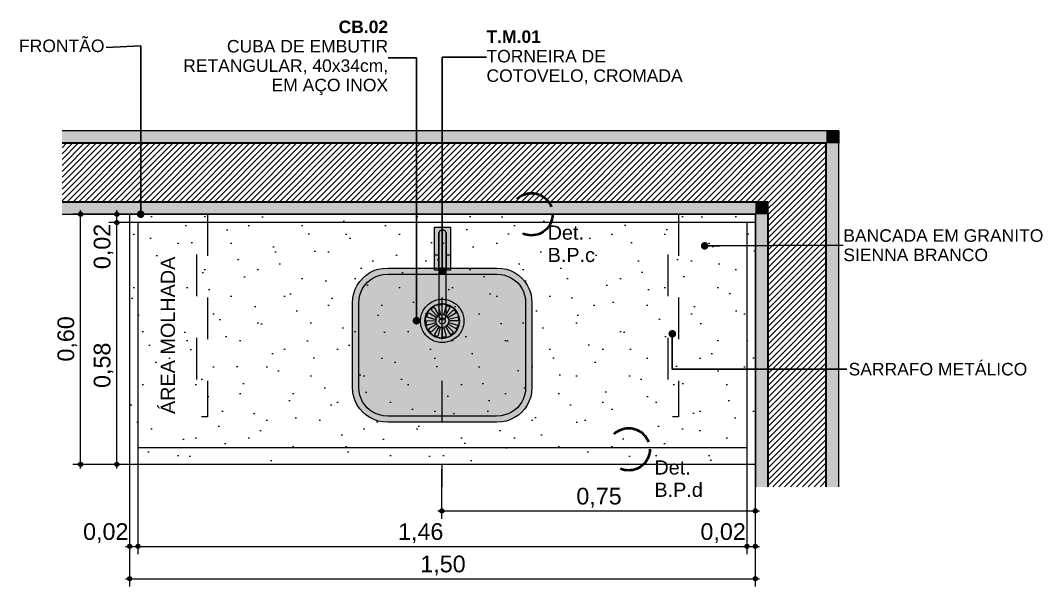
# Model space of a CAD drawing. Header units: metres. Extents: x -1.1 to 45.1, y -1 to 1.8.
# Drawn here: x 18.586 to 21.037, y -0.992 to 0.366 of the extents above; entities that cross this region are included whole.
import ezdxf

# ---------------------------------------------------------------- set-up
doc = ezdxf.new("R2010")
doc.units = ezdxf.units.M
doc.header["$MEASUREMENT"] = 0
doc.linetypes.add('Dashed', pattern=[0.028, 0.018, -0.01])
doc.linetypes.add('Double Dashed', pattern=[0.0325, 0.02, -0.005, 0.0025, -0.005])
for name, color, linetype, lineweight, true_color in [('0_Caneta_No__12', 7, 'Continuous', 0, 0x030303), ('COTAS DETALHAMENTO.EXEC_Caneta_No__167', 7, 'Continuous', 0, 0x0035d5), ('COTAS DETALHAMENTO.EXEC_Caneta_No__24', 7, 'Continuous', 40, 0x851f10), ('COTAS DETALHAMENTO.EXEC_Caneta_No__27', 7, 'Continuous', 0, 0xbd2d17), ('COTAS DETALHAMENTO.EXEC_Caneta_No__97', 7, 'Continuous', 13, 0x6b6b6b), ('EIXO HIDRÁULICO - Executivo.EXEC_Caneta_No__167', 7, 'Continuous', 0, 0x0035d5), ('LOUCAS-METAIS.ARQ_Caneta_No__13', 7, 'Continuous', 0, 0xaaaaaa), ('LOUCAS-METAIS.ARQ_Caneta_No__16', 7, 'Continuous', 0, 0xc9c9c9), ('LOUCAS-METAIS.ARQ_Caneta_No__18', 7, 'Continuous', 0, 0xdfdfdf), ('LOUCAS-METAIS.ARQ_Caneta_No__19', 7, 'Continuous', 0, 0xe9e9e9)]:
    doc.layers.add(name, color=color, linetype=linetype, lineweight=lineweight, true_color=true_color)
doc.layers.add('COTAS DETALHAMENTO.EXEC', color=7, linetype='Continuous')
for name, color, linetype, lineweight in [('COTAS DETALHAMENTO.EXEC_Caneta_No__1', 7, 'Continuous', 40), ('COTAS DETALHAMENTO.EXEC_Caneta_No__99', 7, 'Continuous', 20), ('PAREDE CONSTRUIR_Caneta_No__241', 7, 'Continuous', 13), ('PAREDE CONSTRUIR_Caneta_No__3', 7, 'Continuous', 30), ('PAREDE CONSTRUIR_Caneta_No__91', 255, 'Continuous', 0)]:
    doc.layers.add(name, color=color, linetype=linetype, lineweight=lineweight)
doc.styles.add('GENERATED_STYLE_1', font='arial.ttf')
doc.styles.add('GENERATED_STYLE_2', font='arial.ttf')
doc.dimstyles.new('GENERATED_STYLE__20', dxfattribs={"dimtxt": 0.18, "dimasz": 0.03648, "dimexe": 0.18, "dimexo": 0.0625, "dimgap": 0, "dimtad": 0, "dimtih": 1, "dimtoh": 1, "dimdec": 4, "dimzin": 0, "dimdsep": 46, "dimcen": 0.09, "dimadec": 0, "dimazin": 0, "dimtfac": 1, "dimtdec": 4, "dimtmove": 0, "dimatfit": 3, "dimldrblk": 'ARROWHEAD_11', "dimfxl": 0, "dimtolj": 1, "dimtzin": 0, "dimarcsym": 0})
doc.dimstyles.new('GENERATED_STYLE__21', dxfattribs={"dimtxt": 0.04, "dimasz": 0.019, "dimexe": 0.18, "dimexo": 0.3585, "dimgap": 0, "dimtad": 1, "dimzin": 0, "dimdsep": 46, "dimtxsty": 'GENERATED_STYLE_1', "dimblk": 'ARROWHEAD_11', "dimblk1": 'ARROWHEAD_11', "dimblk2": 'ARROWHEAD_11', "dimcen": 0.09, "dimclrd": 256, "dimclre": 256, "dimclrt": 256, "dimadec": 0, "dimazin": 0, "dimtfac": 1, "dimtdec": 4, "dimtmove": 0, "dimatfit": 3, "dimfxl": 0, "dimtolj": 1, "dimtzin": 0, "dimarcsym": 0})
doc.dimstyles.new('GENERATED_STYLE__22', dxfattribs={"dimtxt": 0.04, "dimasz": 0.019, "dimexe": 0.18, "dimexo": 0.3585, "dimgap": 0, "dimtad": 1, "dimtih": 1, "dimtoh": 1, "dimzin": 0, "dimdsep": 46, "dimtxsty": 'GENERATED_STYLE_1', "dimblk": 'ARROWHEAD_11', "dimblk1": 'ARROWHEAD_11', "dimblk2": 'ARROWHEAD_11', "dimcen": 0.09, "dimclrd": 256, "dimclre": 256, "dimclrt": 256, "dimadec": 0, "dimazin": 0, "dimtfac": 1, "dimtdec": 4, "dimtmove": 0, "dimatfit": 3, "dimfxl": 0, "dimtolj": 1, "dimtzin": 0, "dimarcsym": 0})
doc.dimstyles.new('GENERATED_STYLE__23', dxfattribs={"dimtxt": 0.04, "dimasz": 0.019, "dimexe": 0.18, "dimexo": 0.1, "dimgap": 0, "dimtad": 1, "dimtih": 1, "dimtoh": 1, "dimzin": 0, "dimdsep": 46, "dimtxsty": 'GENERATED_STYLE_1', "dimblk": 'ARROWHEAD_11', "dimblk1": 'ARROWHEAD_11', "dimblk2": 'ARROWHEAD_11', "dimcen": 0.09, "dimclrd": 256, "dimclre": 256, "dimclrt": 256, "dimadec": 0, "dimazin": 0, "dimtfac": 1, "dimtdec": 4, "dimtmove": 0, "dimatfit": 3, "dimfxl": 0, "dimtolj": 1, "dimtzin": 0, "dimarcsym": 0})
pattern_1 = [(45, (19.261349, -0.325628), (-0.00707107, 0.00707107), [])]
pattern_2 = [(45, (19.26135, -0.12563), (-0.0636396, 0.0636396), [0, -0.06, 0, -0.09]), (110, (19.46135, -0.12563), (0.084572, 0.030782), [0, -0.044, 0, -0.076])]

# ---------------------------------------------------------------- blocks, each defined once
blk = doc.blocks.new('*D117', base_point=(19.2613, -0.3256))
at = {"layer": 'COTAS DETALHAMENTO.EXEC_Caneta_No__27', "linetype": 'Continuous', "lineweight": 0, "true_color": 0xbd2d17}
for points in [[(18.8123, -0.1186), (18.8126, -0.1205), (18.8137, -0.1222), (18.8153, -0.1232), (18.8173, -0.1236), (18.8192, -0.1232), (18.8208, -0.1222), (18.8219, -0.1205), (18.8223, -0.1186), (18.8219, -0.1167), (18.8208, -0.1151), (18.8192, -0.114), (18.8173, -0.1136), (18.8153, -0.114), (18.8137, -0.1151), (18.8126, -0.1167)], [(18.8123, -0.6986), (18.8126, -0.7005), (18.8137, -0.7022), (18.8153, -0.7032), (18.8173, -0.7036), (18.8192, -0.7032), (18.8208, -0.7022), (18.8219, -0.7005), (18.8223, -0.6986), (18.8219, -0.6967), (18.8208, -0.6951), (18.8192, -0.694), (18.8173, -0.6936), (18.8153, -0.694), (18.8137, -0.6951), (18.8126, -0.6967)]]:
    blk.add_hatch(color=22, dxfattribs=at).paths.add_polyline_path(points)
at = {"layer": 'COTAS DETALHAMENTO.EXEC_Caneta_No__27', "color": 22, "linetype": 'Continuous', "lineweight": 0, "true_color": 0xbd2d17}
for p, q in [((18.8173, -0.6936), (18.8173, -0.1236)), ((18.8123, -0.6986), (18.7985, -0.6986)), ((18.8173, -0.7086), (18.8173, -0.7036)), ((19.1758, -0.6986), (18.8223, -0.6986))]:
    blk.add_line(p, q, dxfattribs=at)
for centre in [(18.8173, -0.1186), (18.8173, -0.6986)]:
    blk.add_circle(centre, 0.005, dxfattribs=at)
at = {"layer": 'COTAS DETALHAMENTO.EXEC_Caneta_No__27', "color": 22, "lineweight": 0, "true_color": 0xbd2d17, "char_height": 0.04, "attachment_point": 7, "rotation": 90, "style": 'GENERATED_STYLE_1'}
for s, insert in [('\\A1;{\\pql;\\fArial|b0|i0|c0|p0;\\W1.000000;0,02}', (18.8093, -0.2304)), ('\\A1;{\\pql;\\fArial|b0|i0|c0|p0;\\W1.000000;0,58}', (18.8093, -0.5154))]:
    blk.add_mtext(s, dxfattribs=dict(at, insert=insert))
blk = doc.blocks.new('ARROWHEAD_11')
at = {"color": 0, "linetype": 'Continuous', "lineweight": 0}
blk.add_line((0, 0), (-1, 0), dxfattribs=at)
at = {"color": 0, "linetype": 'Continuous', "lineweight": 0, "const_width": 0.25, "flags": 128}
blk.add_lwpolyline([(-0.125, 0, 1), (0.125, 0, 1)], format="xyb", close=True, dxfattribs=at)
blk = doc.blocks.new('*D118', base_point=(19.2613, -0.3256))
at = {"layer": 'COTAS DETALHAMENTO.EXEC_Caneta_No__27', "linetype": 'Continuous', "lineweight": 0, "true_color": 0xbd2d17}
for points in [[(18.8123, -0.0986), (18.8126, -0.1005), (18.8137, -0.1022), (18.8153, -0.1032), (18.8173, -0.1036), (18.8192, -0.1032), (18.8208, -0.1022), (18.8219, -0.1005), (18.8223, -0.0986), (18.8219, -0.0967), (18.8208, -0.0951), (18.8192, -0.094), (18.8173, -0.0936), (18.8153, -0.094), (18.8137, -0.0951), (18.8126, -0.0967)], [(18.8123, -0.1186), (18.8126, -0.1205), (18.8137, -0.1222), (18.8153, -0.1232), (18.8173, -0.1236), (18.8192, -0.1232), (18.8208, -0.1222), (18.8219, -0.1205), (18.8223, -0.1186), (18.8219, -0.1167), (18.8208, -0.1151), (18.8192, -0.114), (18.8173, -0.1136), (18.8153, -0.114), (18.8137, -0.1151), (18.8126, -0.1167)]]:
    blk.add_hatch(color=22, dxfattribs=at).paths.add_polyline_path(points)
at = {"layer": 'COTAS DETALHAMENTO.EXEC_Caneta_No__27', "color": 22, "linetype": 'Continuous', "lineweight": 0, "true_color": 0xbd2d17}
for p, q in [((18.8173, -0.0936), (18.8173, -0.0886)), ((18.8123, -0.0986), (18.7985, -0.0986)), ((18.8123, -0.1186), (18.7985, -0.1186)), ((18.8173, -0.1136), (18.8173, -0.1036)), ((19.1758, -0.0986), (18.8223, -0.0986)), ((19.1758, -0.1186), (18.8223, -0.1186))]:
    blk.add_line(p, q, dxfattribs=at)
blk.add_circle((18.8173, -0.0986), 0.005, dxfattribs=at)
blk = doc.blocks.new('*D119', base_point=(19.2613, -0.3256))
at = {"layer": 'COTAS DETALHAMENTO.EXEC_Caneta_No__27', "linetype": 'Continuous', "lineweight": 0, "true_color": 0xbd2d17}
for points in [[(18.7254, -0.0986), (18.7258, -0.1005), (18.7269, -0.1022), (18.7285, -0.1032), (18.7304, -0.1036), (18.7323, -0.1032), (18.7339, -0.1022), (18.735, -0.1005), (18.7354, -0.0986), (18.735, -0.0967), (18.7339, -0.0951), (18.7323, -0.094), (18.7304, -0.0936), (18.7285, -0.094), (18.7269, -0.0951), (18.7258, -0.0967)], [(18.7254, -0.6986), (18.7258, -0.7005), (18.7269, -0.7022), (18.7285, -0.7032), (18.7304, -0.7036), (18.7323, -0.7032), (18.7339, -0.7022), (18.735, -0.7005), (18.7354, -0.6986), (18.735, -0.6967), (18.7339, -0.6951), (18.7323, -0.694), (18.7304, -0.6936), (18.7285, -0.694), (18.7269, -0.6951), (18.7258, -0.6967)]]:
    blk.add_hatch(color=22, dxfattribs=at).paths.add_polyline_path(points)
at = {"layer": 'COTAS DETALHAMENTO.EXEC_Caneta_No__27', "color": 22, "linetype": 'Continuous', "lineweight": 0, "true_color": 0xbd2d17}
for p, q in [((18.7304, -0.0936), (18.7304, -0.0886)), ((18.7254, -0.0986), (18.7117, -0.0986)), ((18.7304, -0.6936), (18.7304, -0.1036)), ((19.0889, -0.0986), (18.7354, -0.0986)), ((18.7254, -0.6986), (18.7117, -0.6986)), ((18.7304, -0.7086), (18.7304, -0.7036)), ((19.0889, -0.6986), (18.7354, -0.6986))]:
    blk.add_line(p, q, dxfattribs=at)
for centre in [(18.7304, -0.0986), (18.7304, -0.6986)]:
    blk.add_circle(centre, 0.005, dxfattribs=at)
at = {"layer": 'COTAS DETALHAMENTO.EXEC_Caneta_No__27', "color": 22, "lineweight": 0, "true_color": 0xbd2d17, "insert": (18.7224, -0.452), "char_height": 0.04, "attachment_point": 7, "rotation": 90, "style": 'GENERATED_STYLE_1'}
blk.add_mtext('\\A1;{\\pql;\\fArial|b0|i0|c0|p0;\\W1.000000;0,60}', dxfattribs=at)
blk = doc.blocks.new('*D120', base_point=(19.2613, -0.3256))
at = {"layer": 'COTAS DETALHAMENTO.EXEC_Caneta_No__27', "linetype": 'Continuous', "lineweight": 0, "true_color": 0xbd2d17}
for points in [[(18.8431, -0.973), (18.8435, -0.9749), (18.8446, -0.9766), (18.8462, -0.9776), (18.8481, -0.978), (18.8501, -0.9776), (18.8517, -0.9766), (18.8528, -0.9749), (18.8531, -0.973), (18.8528, -0.9711), (18.8517, -0.9695), (18.8501, -0.9684), (18.8481, -0.968), (18.8462, -0.9684), (18.8446, -0.9695), (18.8435, -0.9711)], [(20.3431, -0.973), (20.3435, -0.9749), (20.3446, -0.9766), (20.3462, -0.9776), (20.3481, -0.978), (20.3501, -0.9776), (20.3517, -0.9766), (20.3528, -0.9749), (20.3531, -0.973), (20.3528, -0.9711), (20.3517, -0.9695), (20.3501, -0.9684), (20.3481, -0.968), (20.3462, -0.9684), (20.3446, -0.9695), (20.3435, -0.9711)]]:
    blk.add_hatch(color=22, dxfattribs=at).paths.add_polyline_path(points)
at = {"layer": 'COTAS DETALHAMENTO.EXEC_Caneta_No__27', "color": 22, "linetype": 'Continuous', "lineweight": 0, "true_color": 0xbd2d17}
for p, q in [((18.8481, -0.968), (18.8481, -0.6145)), ((20.3481, -0.968), (20.3481, -0.6145)), ((18.8381, -0.973), (18.8431, -0.973)), ((18.8481, -0.9918), (18.8481, -0.978)), ((18.8531, -0.973), (20.3431, -0.973)), ((20.3481, -0.9918), (20.3481, -0.978)), ((20.3531, -0.973), (20.3581, -0.973))]:
    blk.add_line(p, q, dxfattribs=at)
for centre in [(18.8481, -0.973), (20.3481, -0.973)]:
    blk.add_circle(centre, 0.005, dxfattribs=at)
at = {"layer": 'COTAS DETALHAMENTO.EXEC_Caneta_No__27', "color": 22, "lineweight": 0, "true_color": 0xbd2d17, "insert": (19.5448, -0.965), "char_height": 0.04, "attachment_point": 7, "style": 'GENERATED_STYLE_1'}
blk.add_mtext('\\A1;{\\pql;\\fArial|b0|i0|c0|p0;\\W1.000000;1,50}', dxfattribs=at)
blk = doc.blocks.new('*D121', base_point=(19.2613, -0.3256))
at = {"layer": 'COTAS DETALHAMENTO.EXEC_Caneta_No__167', "linetype": 'Continuous', "lineweight": 0, "true_color": 0x0035d5}
for points in [[(19.5915, -0.8103), (19.5919, -0.8122), (19.593, -0.8138), (19.5946, -0.8149), (19.5965, -0.8153), (19.5984, -0.8149), (19.6, -0.8138), (19.6011, -0.8122), (19.6015, -0.8103), (19.6011, -0.8084), (19.6, -0.8067), (19.5984, -0.8056), (19.5965, -0.8053), (19.5946, -0.8056), (19.593, -0.8067), (19.5919, -0.8084)], [(20.3431, -0.8103), (20.3435, -0.8122), (20.3446, -0.8138), (20.3462, -0.8149), (20.3481, -0.8153), (20.3501, -0.8149), (20.3517, -0.8138), (20.3528, -0.8122), (20.3531, -0.8103), (20.3528, -0.8084), (20.3517, -0.8067), (20.3501, -0.8056), (20.3481, -0.8053), (20.3462, -0.8056), (20.3446, -0.8067), (20.3435, -0.8084)]]:
    blk.add_hatch(color=162, dxfattribs=at).paths.add_polyline_path(points)
at = {"layer": 'COTAS DETALHAMENTO.EXEC_Caneta_No__167', "color": 162, "linetype": 'Continuous', "lineweight": 0, "true_color": 0x0035d5}
for p, q in [((19.5965, -0.8053), (19.5965, -0.7103)), ((20.3481, -0.8053), (20.3481, -0.7103)), ((19.5865, -0.8103), (19.5915, -0.8103)), ((19.5965, -0.829), (19.5965, -0.8153)), ((19.6015, -0.8103), (20.3431, -0.8103)), ((20.3481, -0.829), (20.3481, -0.8153)), ((20.3531, -0.8103), (20.3581, -0.8103))]:
    blk.add_line(p, q, dxfattribs=at)
for centre in [(19.5965, -0.8103), (20.3481, -0.8103)]:
    blk.add_circle(centre, 0.005, dxfattribs=at)
at = {"layer": 'COTAS DETALHAMENTO.EXEC_Caneta_No__167', "color": 162, "lineweight": 0, "true_color": 0x0035d5, "insert": (19.9189, -0.8023), "char_height": 0.04, "attachment_point": 7, "style": 'GENERATED_STYLE_1'}
blk.add_mtext('\\A1;{\\pql;\\fArial|b0|i0|c0|p0;\\W1.000000;0,75}', dxfattribs=at)
blk = doc.blocks.new('*D122', base_point=(19.2613, -0.3256))
at = {"layer": 'COTAS DETALHAMENTO.EXEC_Caneta_No__27', "linetype": 'Continuous', "lineweight": 0, "true_color": 0xbd2d17}
for points in [[(18.8431, -0.8953), (18.8435, -0.8972), (18.8446, -0.8988), (18.8462, -0.8999), (18.8481, -0.9003), (18.8501, -0.8999), (18.8517, -0.8988), (18.8528, -0.8972), (18.8531, -0.8953), (18.8528, -0.8934), (18.8517, -0.8917), (18.8501, -0.8907), (18.8481, -0.8903), (18.8462, -0.8907), (18.8446, -0.8917), (18.8435, -0.8934)], [(18.8631, -0.8953), (18.8635, -0.8972), (18.8646, -0.8988), (18.8662, -0.8999), (18.8681, -0.9003), (18.8701, -0.8999), (18.8717, -0.8988), (18.8728, -0.8972), (18.8731, -0.8953), (18.8728, -0.8934), (18.8717, -0.8917), (18.8701, -0.8907), (18.8681, -0.8903), (18.8662, -0.8907), (18.8646, -0.8917), (18.8635, -0.8934)]]:
    blk.add_hatch(color=22, dxfattribs=at).paths.add_polyline_path(points)
at = {"layer": 'COTAS DETALHAMENTO.EXEC_Caneta_No__27', "color": 22, "linetype": 'Continuous', "lineweight": 0, "true_color": 0xbd2d17}
for p, q in [((18.8481, -0.8903), (18.8481, -0.5368)), ((18.8681, -0.8903), (18.8681, -0.5368)), ((18.8381, -0.8953), (18.8431, -0.8953)), ((18.8481, -0.914), (18.8481, -0.9003)), ((18.8531, -0.8953), (18.8631, -0.8953)), ((18.8681, -0.914), (18.8681, -0.9003))]:
    blk.add_line(p, q, dxfattribs=at)
for centre in [(18.8481, -0.8953), (18.8681, -0.8953)]:
    blk.add_circle(centre, 0.005, dxfattribs=at)
at = {"layer": 'COTAS DETALHAMENTO.EXEC_Caneta_No__27', "color": 22, "lineweight": 0, "true_color": 0xbd2d17, "insert": (18.7364, -0.8873), "char_height": 0.04, "attachment_point": 7, "style": 'GENERATED_STYLE_1'}
blk.add_mtext('\\A1;{\\pql;\\fArial|b0|i0|c0|p0;\\W1.000000;0,02}', dxfattribs=at)
blk = doc.blocks.new('*D123', base_point=(19.2613, -0.3256))
at = {"layer": 'COTAS DETALHAMENTO.EXEC_Caneta_No__27', "linetype": 'Continuous', "lineweight": 0, "true_color": 0xbd2d17}
for points in [[(18.8631, -0.8953), (18.8635, -0.8972), (18.8646, -0.8988), (18.8662, -0.8999), (18.8681, -0.9003), (18.8701, -0.8999), (18.8717, -0.8988), (18.8728, -0.8972), (18.8731, -0.8953), (18.8728, -0.8934), (18.8717, -0.8917), (18.8701, -0.8907), (18.8681, -0.8903), (18.8662, -0.8907), (18.8646, -0.8917), (18.8635, -0.8934)], [(20.3231, -0.8953), (20.3235, -0.8972), (20.3246, -0.8988), (20.3262, -0.8999), (20.3281, -0.9003), (20.3301, -0.8999), (20.3317, -0.8988), (20.3328, -0.8972), (20.3331, -0.8953), (20.3328, -0.8934), (20.3317, -0.8917), (20.3301, -0.8907), (20.3281, -0.8903), (20.3262, -0.8907), (20.3246, -0.8917), (20.3235, -0.8934)]]:
    blk.add_hatch(color=22, dxfattribs=at).paths.add_polyline_path(points)
at = {"layer": 'COTAS DETALHAMENTO.EXEC_Caneta_No__27', "color": 22, "linetype": 'Continuous', "lineweight": 0, "true_color": 0xbd2d17}
for p, q in [((18.8681, -0.8903), (18.8681, -0.5368)), ((20.3281, -0.8903), (20.3281, -0.5368)), ((18.8681, -0.914), (18.8681, -0.9003)), ((18.8731, -0.8953), (20.3231, -0.8953)), ((20.3281, -0.914), (20.3281, -0.9003))]:
    blk.add_line(p, q, dxfattribs=at)
for centre in [(18.8681, -0.8953), (20.3281, -0.8953)]:
    blk.add_circle(centre, 0.005, dxfattribs=at)
at = {"layer": 'COTAS DETALHAMENTO.EXEC_Caneta_No__27', "color": 22, "lineweight": 0, "true_color": 0xbd2d17, "char_height": 0.04, "attachment_point": 7, "style": 'GENERATED_STYLE_1'}
for s, insert in [('\\A1;{\\pql;\\fArial|b0|i0|c0|p0;\\W1.000000;1,46}', (19.4914, -0.8873)), ('\\A1;{\\pql;\\fArial|b0|i0|c0|p0;\\W1.000000;0,02}', (20.2164, -0.8873))]:
    blk.add_mtext(s, dxfattribs=dict(at, insert=insert))
blk = doc.blocks.new('*D124', base_point=(19.2613, -0.3256))
at = {"layer": 'COTAS DETALHAMENTO.EXEC_Caneta_No__27', "linetype": 'Continuous', "lineweight": 0, "true_color": 0xbd2d17}
for points in [[(20.3231, -0.8953), (20.3235, -0.8972), (20.3246, -0.8988), (20.3262, -0.8999), (20.3281, -0.9003), (20.3301, -0.8999), (20.3317, -0.8988), (20.3328, -0.8972), (20.3331, -0.8953), (20.3328, -0.8934), (20.3317, -0.8917), (20.3301, -0.8907), (20.3281, -0.8903), (20.3262, -0.8907), (20.3246, -0.8917), (20.3235, -0.8934)], [(20.3431, -0.8953), (20.3435, -0.8972), (20.3446, -0.8988), (20.3462, -0.8999), (20.3481, -0.9003), (20.3501, -0.8999), (20.3517, -0.8988), (20.3528, -0.8972), (20.3531, -0.8953), (20.3528, -0.8934), (20.3517, -0.8917), (20.3501, -0.8907), (20.3481, -0.8903), (20.3462, -0.8907), (20.3446, -0.8917), (20.3435, -0.8934)]]:
    blk.add_hatch(color=22, dxfattribs=at).paths.add_polyline_path(points)
at = {"layer": 'COTAS DETALHAMENTO.EXEC_Caneta_No__27', "color": 22, "linetype": 'Continuous', "lineweight": 0, "true_color": 0xbd2d17}
for p, q in [((20.3281, -0.8903), (20.3281, -0.5368)), ((20.3481, -0.8903), (20.3481, -0.5368)), ((20.3281, -0.914), (20.3281, -0.9003)), ((20.3331, -0.8953), (20.3431, -0.8953)), ((20.3481, -0.914), (20.3481, -0.9003)), ((20.3531, -0.8953), (20.3581, -0.8953))]:
    blk.add_line(p, q, dxfattribs=at)
for centre in [(20.3281, -0.8953), (20.3481, -0.8953)]:
    blk.add_circle(centre, 0.005, dxfattribs=at)

msp = doc.modelspace()

# ---------------------------------------------------------------- hatches: boundary and pattern name
at = {"layer": 'LOUCAS-METAIS.ARQ_Caneta_No__16', "linetype": 'Continuous', "lineweight": 0, "true_color": 0xc9c9c9}
h = msp.add_hatch(dxfattribs=at)
h.set_pattern_fill('Haie_OD_LEGENDA_000a', color=9, style=0, pattern_type=2)
h.set_pattern_definition(pattern_2)
h.paths.add_polyline_path([(18.8681, -0.0986), (18.8481, -0.0986), (18.8481, -0.1186), (18.8681, -0.1186)])
h = msp.add_hatch(dxfattribs=at)
h.set_pattern_fill('Haie_OD_LEGENDA_000a', color=9, style=0, pattern_type=2)
h.set_pattern_definition(pattern_2)
h.paths.add_polyline_path([(18.8681, -0.1186), (18.8481, -0.1186), (18.8481, -0.6986), (18.8681, -0.6986)])
h = msp.add_hatch(dxfattribs=at)
h.set_pattern_fill('Haie_OD_LEGENDA_000a', color=9, style=0, pattern_type=2)
h.set_pattern_definition(pattern_2)
h.paths.add_polyline_path([(20.3281, -0.0986), (18.8681, -0.0986), (18.8681, -0.1186), (20.3281, -0.1186)])
h = msp.add_hatch(dxfattribs=at)
h.set_pattern_fill('Haie_OD_LEGENDA_000a', color=9, style=0, pattern_type=2)
h.set_pattern_definition(pattern_2)
h.paths.add_polyline_path([(20.3281, -0.1186), (18.8681, -0.1186), (18.8681, -0.6586), (20.3281, -0.6586)])
h = msp.add_hatch(dxfattribs=at)
h.set_pattern_fill('Haie_OD_LEGENDA_000a', color=9, style=0, pattern_type=2)
h.set_pattern_definition(pattern_2)
h.paths.add_polyline_path([(20.3481, -0.0986), (20.3281, -0.0986), (20.3281, -0.1186), (20.3481, -0.1186)])
h = msp.add_hatch(dxfattribs=at)
h.set_pattern_fill('Haie_OD_LEGENDA_000a', color=9, style=0, pattern_type=2)
h.set_pattern_definition(pattern_2)
h.paths.add_polyline_path([(20.3481, -0.1186), (20.3281, -0.1186), (20.3281, -0.6986), (20.3481, -0.6986)])
h = msp.add_hatch(dxfattribs=at)
h.set_pattern_fill('Haie_OD_LEGENDA_000a', color=9, style=0, pattern_type=2)
h.set_pattern_definition(pattern_2)
h.paths.add_polyline_path([(20.3281, -0.6586), (18.8681, -0.6586), (18.8681, -0.6986), (20.3281, -0.6986)])
at = {"layer": 'LOUCAS-METAIS.ARQ_Caneta_No__18', "linetype": 'Continuous', "lineweight": 0, "true_color": 0xdfdfdf}
msp.add_hatch(color=254, dxfattribs=at).paths.add_polyline_path([(19.3824, -0.3119), (19.3824, -0.5134), (19.3832, -0.5259), (19.3853, -0.5364), (19.3888, -0.5466), (19.3935, -0.5563), (19.3995, -0.5653), (19.4067, -0.5734), (19.4148, -0.5805), (19.4237, -0.5865), (19.4334, -0.5913), (19.4436, -0.5947), (19.4542, -0.5968), (19.4667, -0.5977), (19.7281, -0.5977), (19.7406, -0.5968), (19.7512, -0.5947), (19.7614, -0.5913), (19.771, -0.5865), (19.78, -0.5805), (19.7881, -0.5734), (19.7952, -0.5653), (19.8012, -0.5563), (19.806, -0.5466), (19.8095, -0.5364), (19.8116, -0.5259), (19.8124, -0.5134), (19.8124, -0.3119), (19.8116, -0.2995), (19.8095, -0.2889), (19.806, -0.2787), (19.8012, -0.269), (19.7952, -0.26), (19.7881, -0.2519), (19.78, -0.2448), (19.771, -0.2388), (19.7614, -0.234), (19.7512, -0.2306), (19.7406, -0.2285), (19.7281, -0.2277), (19.4667, -0.2277), (19.4542, -0.2285), (19.4436, -0.2306), (19.4334, -0.234), (19.4237, -0.2388), (19.4148, -0.2448), (19.4067, -0.2519), (19.3995, -0.26), (19.3935, -0.269), (19.3888, -0.2787), (19.3853, -0.2889), (19.3832, -0.2995)])
at = {"layer": 'LOUCAS-METAIS.ARQ_Caneta_No__19', "linetype": 'Continuous', "lineweight": 0, "true_color": 0xe9e9e9}
for points in [[(19.5782, -0.1958), (19.5891, -0.1958), (19.5891, -0.1448, -1), (19.6071, -0.1448), (19.6071, -0.1958), (19.6181, -0.1958), (19.6181, -0.1308), (19.5782, -0.1308)], [(19.5891, -0.3427, 1), (19.6071, -0.3426), (19.6071, -0.1448, 1), (19.5891, -0.1448)], [(19.5784, -0.2318), (19.5891, -0.2318), (19.5891, -0.1968), (19.5784, -0.1968)], [(19.6178, -0.2318), (19.6178, -0.1968), (19.6071, -0.1968), (19.6071, -0.2318)]]:
    msp.add_hatch(color=254, dxfattribs=at).paths.add_polyline_path(points)
at = {"layer": 'PAREDE CONSTRUIR_Caneta_No__241', "linetype": 'Continuous', "lineweight": 13}
h = msp.add_hatch(dxfattribs=at)
h.set_pattern_fill('common_brick_000a', style=0, pattern_type=2)
h.set_pattern_definition(pattern_1)
h.paths.add_polyline_path([(20.3781, 0.0714), (18.686, 0.0714), (18.686, -0.0686), (20.3781, -0.0686)])
h = msp.add_hatch(dxfattribs=at)
h.set_pattern_fill('common_brick_000a', style=0, pattern_type=2)
h.set_pattern_definition(pattern_1)
h.paths.add_polyline_path([(20.3781, -0.0686), (20.5181, -0.0686), (20.5181, 0.0714)])
h = msp.add_hatch(dxfattribs=at)
h.set_pattern_fill('common_brick_000a', style=0, pattern_type=2)
h.set_pattern_definition(pattern_1)
h.paths.add_polyline_path([(20.3781, -0.0686), (20.5181, 0.0714), (20.3781, 0.0714)])
h = msp.add_hatch(dxfattribs=at)
h.set_pattern_fill('common_brick_000a', style=0, pattern_type=2)
h.set_pattern_definition(pattern_1)
h.paths.add_polyline_path([(20.5181, -0.0686), (20.3781, -0.0686), (20.3781, -0.7526), (20.5181, -0.7526)])
at = {"layer": 'PAREDE CONSTRUIR_Caneta_No__91', "linetype": 'Continuous', "lineweight": 0}
for points in [[(18.686, 0.0714), (20.5181, 0.0714), (20.5181, 0.1014), (18.686, 0.1014)], [(20.5481, 0.1014), (20.5181, 0.0714), (20.5481, 0.0714)], [(20.5181, 0.1014), (20.5181, 0.0714), (20.5481, 0.1014)], [(20.5481, 0.0714), (20.5181, 0.0714), (20.5181, -0.7526), (20.5481, -0.7526)], [(20.3481, -0.0686), (18.686, -0.0686), (18.686, -0.0986), (20.3481, -0.0986)], [(20.3481, -0.0986), (20.3781, -0.0986), (20.3781, -0.0686)], [(20.3481, -0.0986), (20.3781, -0.0686), (20.3481, -0.0686)], [(20.3781, -0.0986), (20.3481, -0.0986), (20.3481, -0.7526), (20.3781, -0.7526)]]:
    msp.add_hatch(color=255, dxfattribs=at).paths.add_polyline_path(points)

# ---------------------------------------------------------------- linework, layer by layer
at = {"layer": 'COTAS DETALHAMENTO.EXEC_Caneta_No__24', "color": 26, "linetype": 'Double Dashed', "lineweight": 40, "ltscale": 4, "true_color": 0x851f10}
for centre in [(19.8113, -0.0986), (20.0444, -0.6625)]:
    msp.add_circle(centre, 0.0507, dxfattribs=at)
at = {"layer": 'COTAS DETALHAMENTO.EXEC_Caneta_No__97', "color": 251, "linetype": 'Dashed', "lineweight": 13, "true_color": 0x6b6b6b, "flags": 128}
for points in [[(19.0343, -0.0986), (19.0345, -0.5843), (19.0095, -0.5843), (19.0093, -0.0986)], [(20.1638, -0.0986), (20.1639, -0.5843), (20.1389, -0.5843), (20.1388, -0.0986)]]:
    msp.add_lwpolyline(points, close=True, dxfattribs=at)
at = {"layer": 'EIXO HIDRÁULICO - Executivo.EXEC_Caneta_No__167', "color": 162, "linetype": 'Dashed', "lineweight": 0, "true_color": 0x0035d5}
msp.add_line((19.5965, -0.0986), (19.5965, -0.7526), dxfattribs=at)
at = {"layer": 'LOUCAS-METAIS.ARQ_Caneta_No__13', "color": 253, "linetype": 'Continuous', "lineweight": 0, "true_color": 0xaaaaaa, "flags": 128}
for points in [[(18.8481, -0.1186), (18.8481, -0.0986)], [(20.3481, -0.0986), (20.3281, -0.0986), (18.8681, -0.0986), (18.8481, -0.0986)], [(20.3481, -0.1186), (20.3281, -0.1186), (18.8681, -0.1186), (18.8481, -0.1186)], [(18.8481, -0.6986), (18.8481, -0.1186)], [(18.8681, -0.6586), (18.8681, -0.1186)], [(20.3281, -0.6586), (20.3281, -0.1186)], [(20.3481, -0.1186), (20.3481, -0.0986)], [(20.3481, -0.6986), (20.3481, -0.1186)], [(20.3281, -0.6586), (18.8681, -0.6586)], [(20.3481, -0.6986), (20.3281, -0.6986), (18.8681, -0.6986), (18.8481, -0.6986)]]:
    msp.add_lwpolyline(points, dxfattribs=at)
at = {"layer": 'LOUCAS-METAIS.ARQ_Caneta_No__13', "color": 253, "linetype": 'Continuous', "lineweight": 0, "true_color": 0xaaaaaa}
for points in [[(19.5782, -0.1958), (19.5891, -0.1958), (19.5891, -0.1448, -1), (19.6071, -0.1448), (19.6071, -0.1958), (19.6181, -0.1958), (19.6181, -0.1308), (19.5782, -0.1308)], [(19.5891, -0.3427, 1), (19.6071, -0.3426), (19.6071, -0.1448, 1), (19.5891, -0.1448)]]:
    msp.add_lwpolyline(points, format="xyb", close=True, dxfattribs=at)
for points in [[(19.5784, -0.2318), (19.5891, -0.2318), (19.5891, -0.1968), (19.5784, -0.1968)], [(19.6178, -0.2318), (19.6178, -0.1968), (19.6071, -0.1968), (19.6071, -0.2318)], [(19.3824, -0.3119), (19.3832, -0.2995), (19.3853, -0.2889), (19.3888, -0.2787), (19.3935, -0.269), (19.3995, -0.26), (19.4067, -0.2519), (19.4148, -0.2448), (19.4237, -0.2388), (19.4334, -0.234), (19.4436, -0.2306), (19.4542, -0.2285), (19.4667, -0.2277), (19.7281, -0.2277), (19.7406, -0.2285), (19.7512, -0.2306), (19.7614, -0.234), (19.771, -0.2388), (19.78, -0.2448), (19.7881, -0.2519), (19.7952, -0.26), (19.8012, -0.269), (19.806, -0.2787), (19.8095, -0.2889), (19.8116, -0.2995), (19.8124, -0.3119), (19.8124, -0.5134), (19.8116, -0.5259), (19.8095, -0.5364), (19.806, -0.5466), (19.8012, -0.5563), (19.7952, -0.5653), (19.7881, -0.5734), (19.78, -0.5805), (19.771, -0.5865), (19.7614, -0.5913), (19.7512, -0.5947), (19.7406, -0.5968), (19.7281, -0.5977), (19.4667, -0.5977), (19.4542, -0.5968), (19.4436, -0.5947), (19.4334, -0.5913), (19.4237, -0.5865), (19.4148, -0.5805), (19.4067, -0.5734), (19.3995, -0.5653), (19.3935, -0.5563), (19.3888, -0.5466), (19.3853, -0.5364), (19.3832, -0.5259), (19.3824, -0.5134)], [(19.7949, -0.5325), (19.7921, -0.5409), (19.7882, -0.5488), (19.7833, -0.5561), (19.7775, -0.5628), (19.7709, -0.5686), (19.7635, -0.5735), (19.7556, -0.5774), (19.7473, -0.5802), (19.7386, -0.5819), (19.7276, -0.5827), (19.4672, -0.5827), (19.4562, -0.5819), (19.4475, -0.5802), (19.4392, -0.5774), (19.4312, -0.5735), (19.4239, -0.5686), (19.4173, -0.5628), (19.4115, -0.5561), (19.4066, -0.5488), (19.4027, -0.5409), (19.3998, -0.5325), (19.3981, -0.5239), (19.3974, -0.5129), (19.3974, -0.3124), (19.3981, -0.3014), (19.3998, -0.2928), (19.4027, -0.2844), (19.4066, -0.2765), (19.4115, -0.2692), (19.4173, -0.2626), (19.4239, -0.2567), (19.4312, -0.2518), (19.4392, -0.2479), (19.4475, -0.2451), (19.4562, -0.2434), (19.4672, -0.2427), (19.7276, -0.2427), (19.7386, -0.2434), (19.7473, -0.2451), (19.7556, -0.2479), (19.7635, -0.2518), (19.7709, -0.2567), (19.7775, -0.2626), (19.7833, -0.2692), (19.7882, -0.2765), (19.7921, -0.2844), (19.7949, -0.2928), (19.7967, -0.3014), (19.7974, -0.3124), (19.7974, -0.5129), (19.7967, -0.5239)], [(19.6305, -0.3947), (19.628, -0.3967), (19.6253, -0.3986), (19.6224, -0.4002), (19.6195, -0.4017), (19.6165, -0.403), (19.6135, -0.4041), (19.6103, -0.405), (19.6071, -0.4057), (19.6039, -0.4062), (19.6007, -0.4066), (19.5974, -0.4067), (19.5941, -0.4066), (19.5909, -0.4062), (19.5876, -0.4057), (19.5845, -0.405), (19.5813, -0.4041), (19.5782, -0.403), (19.5752, -0.4017), (19.5723, -0.4002), (19.5695, -0.3986), (19.5668, -0.3967), (19.5642, -0.3947), (19.5618, -0.3926), (19.5595, -0.3903), (19.5573, -0.3878), (19.5553, -0.3852), (19.5535, -0.3825), (19.5518, -0.3797), (19.5503, -0.3768), (19.549, -0.3738), (19.5479, -0.3707), (19.547, -0.3676), (19.5463, -0.3644), (19.5458, -0.3612), (19.5455, -0.3579), (19.5454, -0.3547), (19.5455, -0.3514), (19.5458, -0.3481), (19.5463, -0.3449), (19.547, -0.3417), (19.5479, -0.3386), (19.549, -0.3355), (19.5503, -0.3325), (19.5518, -0.3296), (19.5535, -0.3268), (19.5553, -0.3241), (19.5573, -0.3215), (19.5595, -0.3191), (19.5618, -0.3168), (19.5642, -0.3146), (19.5668, -0.3126), (19.5695, -0.3108), (19.5723, -0.3091), (19.5752, -0.3076), (19.5782, -0.3063), (19.5813, -0.3052), (19.5845, -0.3043), (19.5876, -0.3036), (19.5909, -0.3031), (19.5941, -0.3028), (19.5974, -0.3027), (19.6007, -0.3028), (19.6039, -0.3031), (19.6071, -0.3036), (19.6103, -0.3043), (19.6135, -0.3052), (19.6165, -0.3063), (19.6195, -0.3076), (19.6224, -0.3091), (19.6253, -0.3108), (19.628, -0.3126), (19.6305, -0.3146), (19.633, -0.3168), (19.6353, -0.3191), (19.6375, -0.3215), (19.6395, -0.3241), (19.6413, -0.3268), (19.643, -0.3296), (19.6444, -0.3325), (19.6457, -0.3355), (19.6468, -0.3386), (19.6478, -0.3417), (19.6485, -0.3449), (19.649, -0.3481), (19.6493, -0.3514), (19.6494, -0.3547), (19.6493, -0.3579), (19.649, -0.3612), (19.6485, -0.3644), (19.6478, -0.3676), (19.6468, -0.3707), (19.6457, -0.3738), (19.6444, -0.3768), (19.643, -0.3797), (19.6413, -0.3825), (19.6395, -0.3852), (19.6375, -0.3878), (19.6353, -0.3903), (19.633, -0.3926)], [(19.6332, -0.3751), (19.6266, -0.3836), (19.6181, -0.3901), (19.6081, -0.3942), (19.5974, -0.3956), (19.5867, -0.3942), (19.5767, -0.3901), (19.5681, -0.3836), (19.5616, -0.3751), (19.5574, -0.3653), (19.556, -0.3547), (19.5574, -0.3441), (19.5616, -0.3342), (19.5681, -0.3257), (19.5767, -0.3192), (19.5867, -0.3151), (19.5974, -0.3137), (19.5948, -0.3138), (19.5923, -0.314), (19.5897, -0.3144), (19.5872, -0.315), (19.5847, -0.3157), (19.5823, -0.3166), (19.5799, -0.3176), (19.5776, -0.3188), (19.5754, -0.3201), (19.5733, -0.3215), (19.5713, -0.3231), (19.5693, -0.3248), (19.5675, -0.3266), (19.5658, -0.3286), (19.5642, -0.3306), (19.5628, -0.3327), (19.5615, -0.335), (19.5603, -0.3372), (19.5593, -0.3396), (19.5584, -0.342), (19.5577, -0.3445), (19.5571, -0.347), (19.5567, -0.3496), (19.5565, -0.3521), (19.5564, -0.3547), (19.5565, -0.3573), (19.5567, -0.3598), (19.5571, -0.3624), (19.5577, -0.3649), (19.5584, -0.3674), (19.5593, -0.3698), (19.5603, -0.3722), (19.5615, -0.3744), (19.5628, -0.3767), (19.5642, -0.3788), (19.5658, -0.3808), (19.5675, -0.3828), (19.5693, -0.3846), (19.5713, -0.3863), (19.5733, -0.3879), (19.5754, -0.3893), (19.5776, -0.3906), (19.5799, -0.3918), (19.5823, -0.3928), (19.5847, -0.3937), (19.5872, -0.3944), (19.5897, -0.395), (19.5923, -0.3954), (19.5948, -0.3956), (19.5974, -0.3957), (19.6, -0.3956), (19.6025, -0.3954), (19.6051, -0.395), (19.6076, -0.3944), (19.6101, -0.3937), (19.6125, -0.3928), (19.6148, -0.3918), (19.6171, -0.3906), (19.6194, -0.3893), (19.6215, -0.3879), (19.6235, -0.3863), (19.6255, -0.3846), (19.6273, -0.3828), (19.629, -0.3808), (19.6306, -0.3788), (19.632, -0.3767), (19.6333, -0.3744), (19.6345, -0.3722), (19.6355, -0.3698), (19.6364, -0.3674), (19.6371, -0.3649), (19.6377, -0.3624), (19.6381, -0.3598), (19.6383, -0.3573), (19.6384, -0.3547), (19.6383, -0.3521), (19.6381, -0.3496), (19.6377, -0.347), (19.6371, -0.3445), (19.6364, -0.342), (19.6355, -0.3396), (19.6345, -0.3372), (19.6333, -0.335), (19.632, -0.3327), (19.6306, -0.3306), (19.629, -0.3286), (19.6273, -0.3266), (19.6255, -0.3248), (19.6235, -0.3231), (19.6215, -0.3215), (19.6194, -0.3201), (19.6171, -0.3188), (19.6148, -0.3176), (19.6125, -0.3166), (19.6101, -0.3157), (19.6076, -0.315), (19.6051, -0.3144), (19.6025, -0.314), (19.6, -0.3138), (19.5974, -0.3137), (19.6081, -0.3151), (19.6181, -0.3192), (19.6266, -0.3257), (19.6332, -0.3342), (19.6373, -0.3441), (19.6388, -0.3547), (19.6373, -0.3653)], [(19.6046, -0.3556), (19.6041, -0.3574), (19.6032, -0.359), (19.6018, -0.3603), (19.6002, -0.3613), (19.5983, -0.3618), (19.5965, -0.3618), (19.5946, -0.3613), (19.593, -0.3604), (19.5916, -0.359), (19.5907, -0.3574), (19.5902, -0.3556), (19.5902, -0.3537), (19.5907, -0.3519), (19.5916, -0.3503), (19.593, -0.349), (19.5946, -0.348), (19.5964, -0.3475), (19.5983, -0.3475), (19.6002, -0.348), (19.6018, -0.349), (19.6031, -0.3503), (19.6041, -0.3519), (19.6046, -0.3537)]]:
    msp.add_lwpolyline(points, close=True, dxfattribs=at)
for points in [[(19.5933, -0.3398), (19.5973, -0.3393), (19.5974, -0.3193), (19.5972, -0.3183), (19.5967, -0.3174), (19.5958, -0.3167), (19.5948, -0.3162), (19.5935, -0.3159), (19.5922, -0.316), (19.591, -0.3163), (19.5898, -0.3168), (19.5889, -0.3176), (19.5883, -0.3185), (19.588, -0.3195), (19.5881, -0.3205), (19.5933, -0.3398), (19.5895, -0.3414), (19.5863, -0.3438), (19.5839, -0.347)], [(19.5973, -0.3393), (19.6013, -0.3398), (19.6066, -0.3205), (19.607, -0.3196), (19.6078, -0.3189), (19.6088, -0.3184), (19.61, -0.3182), (19.6112, -0.3182), (19.6125, -0.3186), (19.6136, -0.3192), (19.6145, -0.32), (19.6152, -0.321), (19.6156, -0.3221), (19.6156, -0.3231), (19.6152, -0.324), (19.6051, -0.3413), (19.6083, -0.3437), (19.6226, -0.3296), (19.6235, -0.3291), (19.6245, -0.3288), (19.6256, -0.3289), (19.6267, -0.3293), (19.6278, -0.3299), (19.6287, -0.3309), (19.6293, -0.332), (19.6297, -0.3332), (19.6298, -0.3343), (19.6296, -0.3354), (19.6291, -0.3363), (19.6283, -0.337), (19.6108, -0.3469), (19.6124, -0.3506), (19.6319, -0.3455), (19.6329, -0.3454), (19.6339, -0.3457), (19.6348, -0.3463), (19.6356, -0.3472), (19.6362, -0.3483), (19.6365, -0.3495), (19.6365, -0.3508), (19.6363, -0.3521), (19.6357, -0.3531), (19.635, -0.3539), (19.6341, -0.3545), (19.6331, -0.3546), (19.6129, -0.3546), (19.6124, -0.3586), (19.6319, -0.3638), (19.6328, -0.3642), (19.6335, -0.3649), (19.634, -0.3659), (19.6343, -0.3671), (19.6342, -0.3683), (19.6338, -0.3696), (19.6332, -0.3707), (19.6324, -0.3716), (19.6314, -0.3723), (19.6303, -0.3727), (19.6293, -0.3727), (19.6283, -0.3723), (19.6109, -0.3623), (19.6084, -0.3655)], [(19.5823, -0.3508), (19.5839, -0.347), (19.5665, -0.337), (19.5655, -0.3367), (19.5645, -0.3367), (19.5634, -0.337), (19.5624, -0.3377), (19.5616, -0.3386), (19.5609, -0.3397), (19.5606, -0.341), (19.5605, -0.3422), (19.5607, -0.3434), (19.5612, -0.3444), (19.562, -0.3451), (19.5629, -0.3455), (19.5823, -0.3508), (19.5818, -0.3548), (19.5824, -0.3587), (19.584, -0.3624), (19.5865, -0.3656), (19.5897, -0.368), (19.5935, -0.3695), (19.5975, -0.3701), (19.5974, -0.39), (19.5976, -0.391), (19.5981, -0.3919), (19.5989, -0.3926), (19.6, -0.3931), (19.6013, -0.3934), (19.6026, -0.3934), (19.6038, -0.3931), (19.6049, -0.3925), (19.6059, -0.3917), (19.6065, -0.3908), (19.6067, -0.3898), (19.6067, -0.3888), (19.6015, -0.3695), (19.6052, -0.3679), (19.6153, -0.3853), (19.6159, -0.386), (19.6168, -0.3866), (19.6179, -0.3868), (19.6191, -0.3867), (19.6203, -0.3863), (19.6214, -0.3856), (19.6224, -0.3847), (19.623, -0.3837), (19.6234, -0.3826), (19.6235, -0.3815), (19.6232, -0.3805), (19.6227, -0.3796), (19.6084, -0.3655), (19.6052, -0.3679)], [(19.5895, -0.3414), (19.5795, -0.3241), (19.5789, -0.3233), (19.578, -0.3228), (19.5769, -0.3225), (19.5757, -0.3226), (19.5745, -0.323), (19.5734, -0.3237), (19.5724, -0.3246), (19.5717, -0.3256), (19.5713, -0.3268), (19.5713, -0.3279), (19.5715, -0.3289), (19.5721, -0.3297), (19.5863, -0.3438)], [(19.6013, -0.3398), (19.6051, -0.3413)], [(19.5818, -0.3548), (19.5617, -0.3547), (19.5607, -0.3549), (19.5598, -0.3554), (19.559, -0.3562), (19.5585, -0.3573), (19.5583, -0.3585), (19.5583, -0.3598), (19.5586, -0.361), (19.5592, -0.3621), (19.5599, -0.363), (19.5609, -0.3636), (19.5619, -0.3639), (19.5629, -0.3638), (19.5824, -0.3587)], [(19.584, -0.3624), (19.5665, -0.3724), (19.5657, -0.373), (19.5652, -0.3739), (19.565, -0.375), (19.565, -0.3762), (19.5654, -0.3773), (19.5661, -0.3784), (19.567, -0.3794), (19.5681, -0.3801), (19.5692, -0.3804), (19.5703, -0.3805), (19.5713, -0.3802), (19.5722, -0.3797), (19.5865, -0.3656)], [(19.6083, -0.3437), (19.6108, -0.3469)], [(19.6124, -0.3586), (19.6109, -0.3623)], [(19.6124, -0.3506), (19.6129, -0.3546)], [(19.5897, -0.368), (19.5796, -0.3853), (19.5792, -0.3862), (19.5792, -0.3873), (19.5796, -0.3883), (19.5802, -0.3893), (19.5812, -0.3901), (19.5823, -0.3907), (19.5836, -0.3911), (19.5848, -0.3912), (19.586, -0.3909), (19.587, -0.3905), (19.5877, -0.3897), (19.5882, -0.3888), (19.5935, -0.3695)], [(19.6015, -0.3695), (19.5975, -0.3701)]]:
    msp.add_lwpolyline(points, dxfattribs=at)
at = {"layer": 'PAREDE CONSTRUIR_Caneta_No__241', "color": 7, "linetype": 'Continuous', "lineweight": 13}
for points in [[(20.5481, 0.1014), (18.686, 0.1014)], [(20.5481, 0.1014), (20.5481, 0.0714)], [(20.5481, -0.7526), (20.5481, 0.0714)], [(18.686, -0.0986), (20.3481, -0.0986)], [(20.3481, -0.0986), (20.3481, -0.7526)]]:
    msp.add_lwpolyline(points, dxfattribs=at)
at = {"layer": 'PAREDE CONSTRUIR_Caneta_No__3', "color": 7, "linetype": 'Continuous', "lineweight": 30}
for p, q in [((20.3781, 0.0714), (18.686, 0.0714)), ((20.5181, 0.0714), (20.3781, 0.0714)), ((20.5181, -0.0686), (20.5181, 0.0714)), ((20.5181, -0.0686), (20.5181, 0.0714)), ((18.686, -0.0686), (20.3781, -0.0686)), ((20.3781, -0.0986), (20.3781, -0.0686)), ((20.3781, -0.0986), (20.3781, -0.0686)), ((20.5181, -0.7526), (20.5181, -0.0686)), ((20.3781, -0.0986), (20.3781, -0.7526))]:
    msp.add_line(p, q, dxfattribs=at)

# ---------------------------------------------------------------- texts
at = {"layer": '0_Caneta_No__12', "color": 18, "linetype": 'Continuous', "lineweight": 0, "true_color": 0x030303, "insert": (18.9571, -0.3892), "char_height": 0.034, "attachment_point": 8, "rotation": 90, "style": 'GENERATED_STYLE_1'}
msp.add_mtext('\\A1;{\\pqc;\\fArial|b0|i0|c0|p0;\\W1.000000;ÁREA \\fArial|b0|i0|c0|p0;\\W1.000000;MOLHADA}', dxfattribs=at)
at = {"layer": 'COTAS DETALHAMENTO.EXEC_Caneta_No__1', "color": 7, "linetype": 'Continuous', "lineweight": 40, "insert": (19.4677, 0.2764), "char_height": 0.03, "attachment_point": 6, "line_spacing_factor": 0.929826, "style": 'GENERATED_STYLE_2'}
msp.add_mtext('\\A1;{\\pqr;\\fArial|b1|i0|c0|p0;\\W1.000000;CB.0\\fArial|b1|i0|c0|p0;\\W1.000000;2\\P\\pqr;\\fArial|b0|i0|c0|p0;\\W1.000000;CUBA DE EMBUTIR\\P\\pqr;\\fArial|b0|i0|c0|p0;\\W1.000000;RETANGULAR, 40x34cm,\\P\\pqr;\\fArial|b0|i0|c0|p0;\\W1.000000;EM AÇO INOX}', dxfattribs=at)
at = {"layer": 'COTAS DETALHAMENTO.EXEC_Caneta_No__1', "color": 7, "linetype": 'Continuous', "lineweight": 40, "insert": (19.7035, 0.2777), "char_height": 0.03, "width": 0.478094, "attachment_point": 4, "line_spacing_factor": 0.93504, "style": 'GENERATED_STYLE_2'}
msp.add_mtext('\\A1;{\\pql;\\fArial|b1|i0|c0|p0;\\W1.000000;T.M.01\\P\\pql;\\fArial|b0|i0|c0|p0;\\W1.000000;T\\fArial|b0|i0|c0|p0;\\W1.000000;ORNEIRA DE COTOVELO\\fArial|b0|i0|c0|p0;\\W1.000000;, CROMADA}', dxfattribs=at)
at = {"layer": 'COTAS DETALHAMENTO.EXEC_Caneta_No__24', "color": 26, "linetype": 'Continuous', "lineweight": 40, "true_color": 0x851f10, "char_height": 0.034, "attachment_point": 1, "line_spacing_factor": 0.946246, "style": 'GENERATED_STYLE_1'}
for s, insert in [('\\A1;{\\pql;\\fArial|b0|i0|c0|p0;\\W1.000000;Det.\\P\\pqr;\\fArial|b0|i0|c0|p0;\\W1.000000;B.P.\\fArial|b0|i0|c0|p0;\\W1.000000;c}', (19.8501, -0.1257)), ('\\A1;{\\pql;\\fArial|b0|i0|c0|p0;\\W1.000000;Det.\\P\\pqr;\\fArial|b0|i0|c0|p0;\\W1.000000;B.P.\\fArial|b0|i0|c0|p0;\\W1.000000;d}', (20.106, -0.689))]:
    msp.add_mtext(s, dxfattribs=dict(at, insert=insert))
at = {"layer": 'COTAS DETALHAMENTO.EXEC_Caneta_No__99', "color": 7, "linetype": 'Continuous', "lineweight": 20, "char_height": 0.03, "style": 'GENERATED_STYLE_1'}
for s, insert, attachment_point in [('\\A1;{\\pqr;\\fArial|b0|i0|c0|p0;\\W1.000000;FRONTÃO}', (18.7877, 0.3051), 6), ('\\A1;{\\pql;\\fArial|b0|i0|c0|p0;\\W1.000000;SARRAFO METÁLICO}', (20.5716, -0.4705), 4)]:
    msp.add_mtext(s, dxfattribs=dict(at, insert=insert, attachment_point=attachment_point))
at = {"layer": 'COTAS DETALHAMENTO.EXEC_Caneta_No__99', "color": 7, "linetype": 'Continuous', "lineweight": 20, "insert": (20.5589, -0.1732), "char_height": 0.03, "attachment_point": 4, "line_spacing_factor": 0.927148, "style": 'GENERATED_STYLE_1'}
msp.add_mtext('\\A1;{\\pql;\\fArial|b0|i0|c0|p0;\\W1.000000;BANCADA EM \\fArial|b0|i0|c0|p0;\\W1.000000;GRANITO\\P\\pql;\\fArial|b0|i0|c0|p0;\\W1.000000;SIENNA BRANCO}', dxfattribs=at)

# ---------------------------------------------------------------- dimensions: what is measured, and where the dimension line sits
at = {"layer": 'COTAS DETALHAMENTO.EXEC', "color": 22, "linetype": 'Continuous', "lineweight": 0, "true_color": 0xbd2d17}
for base, p1, p2, picture, middle in [((18.7304, -0.0986), (18.8699, -0.6986), (18.8499, -0.0986), '*D119', (18.7024, -0.4002)), ((18.8173, -0.0986), (18.9568, -0.1186), (18.8499, -0.0986), '*D118', (18.7893, -0.1786)), ((18.8173, -0.1186), (18.8699, -0.6986), (18.9568, -0.1186), '*D117', (18.7893, -0.4636))]:
    dim = msp.add_linear_dim(base=base, p1=p1, p2=p2, angle=90, dimstyle='GENERATED_STYLE__21', dxfattribs=at)
    dim.commit()
    dim.dimension.update_dxf_attribs({"geometry": picture, "text_midpoint": middle, "dimtype": 160, "text_rotation": 90})
for base, p1, p2, picture, middle in [((18.8681, -0.8953), (18.8481, -0.6634), (18.8681, -0.5739), '*D122', (18.7882, -0.8673)), ((20.3281, -0.8953), (18.8681, -0.5739), (20.3281, -0.6586), '*D123', (19.5432, -0.8673)), ((20.3481, -0.8953), (20.3281, -0.6586), (20.3481, -0.6455), '*D124', (20.2682, -0.8673)), ((20.3481, -0.973), (18.8481, -0.6129), (20.3481, -0.6845), '*D120', (19.5965, -0.945))]:
    dim = msp.add_linear_dim(base=base, p1=p1, p2=p2, dimstyle='GENERATED_STYLE__22', dxfattribs=at)
    dim.commit()
    dim.dimension.update_dxf_attribs({"geometry": picture, "text_midpoint": middle, "dimtype": 160})
at = {"layer": 'COTAS DETALHAMENTO.EXEC', "color": 162, "linetype": 'Continuous', "lineweight": 0, "true_color": 0x0035d5}
dim = msp.add_linear_dim(base=(20.3481, -0.8103), p1=(19.5965, -0.7526), p2=(20.3481, -0.6986), dimstyle='GENERATED_STYLE__23', dxfattribs=at)
dim.commit()
dim.dimension.update_dxf_attribs({"geometry": '*D121', "text_midpoint": (19.9707, -0.7823), "dimtype": 160})

# ---------------------------------------------------------------- leaders
at = {"layer": 'COTAS DETALHAMENTO.EXEC_Caneta_No__27', "color": 22, "linetype": 'Continuous', "lineweight": 0, "true_color": 0xbd2d17, "annotation_type": 0, "has_hookline": 1}
for points, hookline_direction, text_width in [([(18.8746, -0.0986), (18.8746, 0.3051), (18.7917, 0.301)], 1, 0.1994), ([(19.5358, -0.3541), (19.5358, 0.2764), (19.4677, 0.2764)], 1, 0.484), ([(19.5972, -0.2345), (19.5972, 0.2777), (19.7035, 0.2777)], 0, 0.468), ([(20.2266, -0.1744), (20.5589, -0.1732)], 0, 0.4744), ([(20.1489, -0.3855), (20.1489, -0.4705), (20.5676, -0.4701)], 0, 0.4243)]:
    msp.add_leader(points, dimstyle='GENERATED_STYLE__20', dxfattribs=dict(at, hookline_direction=hookline_direction, text_width=text_width))

doc.saveas('drawing.dxf')
